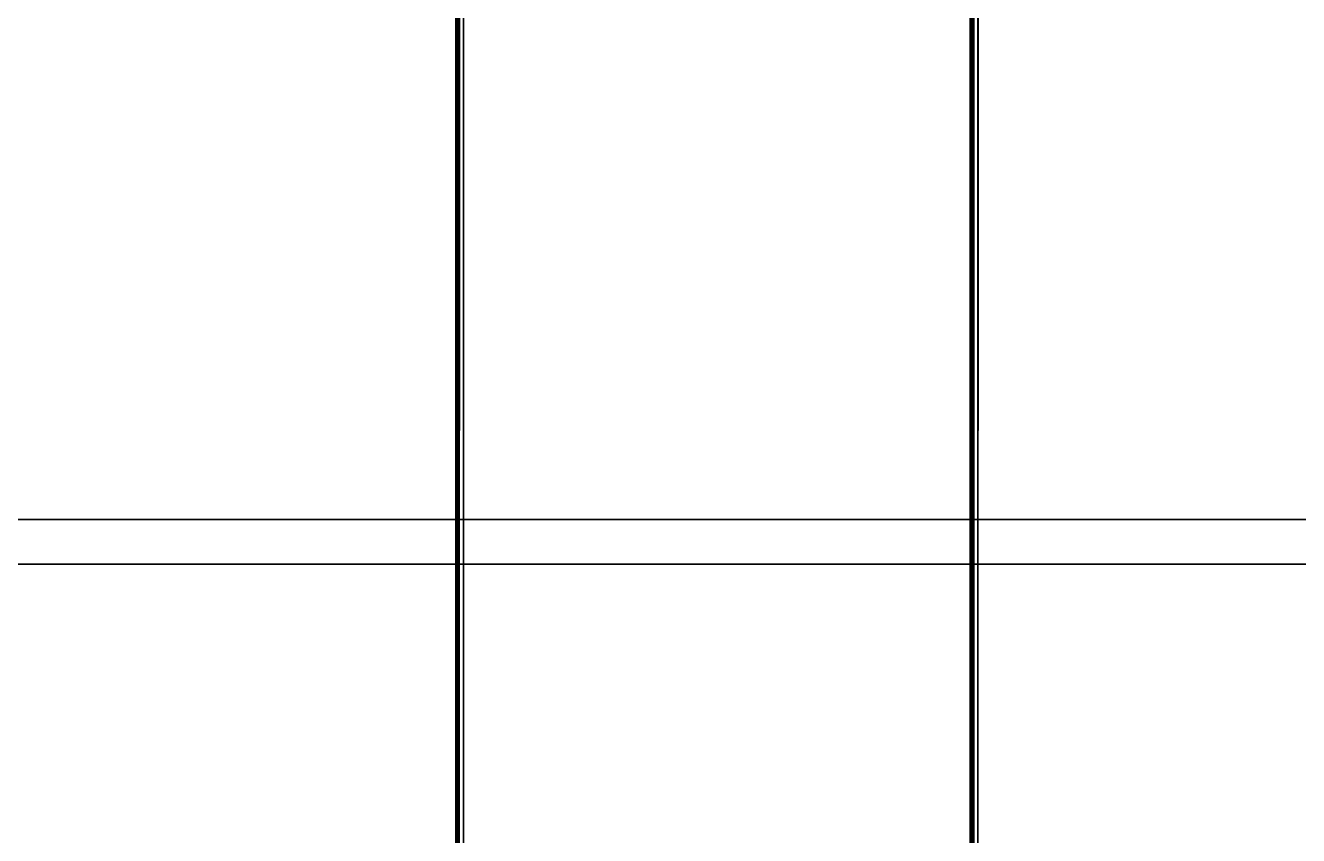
# Model space of a CAD drawing. Header units: inches. Extents: x -38100 to 38100, y 0 to 31750.
# Drawn here: x -35585.5449 to -35585.1237, y 0.2679 to 0.5358 of the extents above; entities that cross this region are included whole.
import ezdxf

# ---------------------------------------------------------------- set-up
doc = ezdxf.new("R2010")
doc.units = ezdxf.units.IN
doc.header["$LTSCALE"] = 65.185185
doc.header["$MEASUREMENT"] = 0
for name, color, linetype in [('1', 7, 'CONTINUOUS'), ('13', 7, 'CONTINUOUS'), ('36', 7, 'CONTINUOUS'), ('41', 7, 'CONTINUOUS'), ('5', 7, 'CONTINUOUS'), ('9', 7, 'CONTINUOUS')]:
    doc.layers.add(name, color=color, linetype=linetype)

msp = doc.modelspace()

# ---------------------------------------------------------------- linework, layer by layer
at = {"layer": '1', "color": 7, "linetype": 'CONTINUOUS', "true_color": 0xa89b88}
for points in [[(-35585.4, 3175, 33020), (-35585.22983, 3175, 33042.09961), (-35585.4, 0, 33020), (-35585.4, 3175, 33020)], [(-35585.4, 0, 33020), (-35585.22983, 3175, 33042.09961), (-35585.22983, 0, 33042.09961), (-35585.4, 0, 33020)], [(-35585.22983, 3175, 32997.90039), (-35585.4, 3175, 33020), (-35585.22983, 0, 32997.90039), (-35585.22983, 3175, 32997.90039)], [(-35585.22983, 0, 32997.90039), (-35585.4, 3175, 33020), (-35585.4, 0, 33020), (-35585.22983, 0, 32997.90039)], [(-35585.22983, 3175, 33042.09961), (-35584.71936, 3175, 33064.19399), (-35585.22983, 0, 33042.09961), (-35585.22983, 3175, 33042.09961)], [(-35585.22983, 0, 33042.09961), (-35584.71936, 3175, 33064.19399), (-35584.71936, 0, 33064.19399), (-35585.22983, 0, 33042.09961)], [(-35584.71936, 3175, 32975.80601), (-35585.22983, 3175, 32997.90039), (-35584.71936, 0, 32975.80601), (-35584.71936, 3175, 32975.80601)], [(-35584.71936, 0, 32975.80601), (-35585.22983, 3175, 32997.90039), (-35585.22983, 0, 32997.90039), (-35584.71936, 0, 32975.80601)]]:
    msp.add_3dface(points, dxfattribs=at)
at = {"layer": '13', "color": 7, "linetype": 'CONTINUOUS', "true_color": 0xa89b88}
for points in [[(-35585.2312, 0, 10182.09961), (-35585.40137, 0, 10160), (-35585.2312, 3175, 10182.09961), (-35585.2312, 0, 10182.09961)], [(-35585.40137, 0, 10160), (-35585.2312, 0, 10137.90039), (-35585.40137, 3175, 10160), (-35585.40137, 0, 10160)], [(-35585.2312, 3175, 10182.09961), (-35585.40137, 0, 10160), (-35585.40137, 3175, 10160), (-35585.2312, 3175, 10182.09961)], [(-35585.40137, 3175, 10160), (-35585.2312, 0, 10137.90039), (-35585.2312, 3175, 10137.90039), (-35585.40137, 3175, 10160)], [(-35584.72073, 0, 10204.19399), (-35585.2312, 0, 10182.09961), (-35584.72073, 3175, 10204.19399), (-35584.72073, 0, 10204.19399)], [(-35584.72073, 3175, 10204.19399), (-35585.2312, 0, 10182.09961), (-35585.2312, 3175, 10182.09961), (-35584.72073, 3175, 10204.19399)], [(-35585.2312, 0, 10137.90039), (-35584.72073, 0, 10115.80601), (-35585.2312, 3175, 10137.90039), (-35585.2312, 0, 10137.90039)], [(-35585.2312, 3175, 10137.90039), (-35584.72073, 0, 10115.80601), (-35584.72073, 3175, 10115.80601), (-35585.2312, 3175, 10137.90039)]]:
    msp.add_3dface(points, dxfattribs=at)
at = {"layer": '36', "color": 7, "linetype": 'CONTINUOUS', "true_color": 0xa89b88}
for points in [[(-38100, 6350, -45720), (38100, 6350, -45720), (-38100, 0, -45720), (-38100, 6350, -45720)], [(38100, 6350, -45720), (38100, 0, -45720), (-38100, 0, -45720), (38100, 6350, -45720)]]:
    msp.add_3dface(points, dxfattribs=at)
at = {"layer": '41', "color": 7, "linetype": 'CONTINUOUS', "true_color": 0xa89b88}
for points in [[(38100, 0.35765, 39437.39439), (38100, 0.8047, 39471.08921), (-38100, 0.35765, 39437.39439), (38100, 0.35765, 39437.39439)], [(-38100, 0.35765, 39437.39439), (38100, 0.8047, 39471.08921), (-38100, 0.8047, 39471.08921), (-38100, 0.35765, 39437.39439)], [(38100, 0.08941, 39403.69767), (38100, 0.35765, 39437.39439), (-38100, 0.08941, 39403.69767), (38100, 0.08941, 39403.69767)], [(-38100, 0.08941, 39403.69767), (38100, 0.35765, 39437.39439), (-38100, 0.35765, 39437.39439), (-38100, 0.08941, 39403.69767)]]:
    msp.add_3dface(points, dxfattribs=at)
at = {"layer": '5', "color": 7, "linetype": 'CONTINUOUS', "true_color": 0xa89b88}
for points in [[(-35585.23234, 3175, -39138.09961), (-35585.40251, 3175, -39116), (-35585.23234, 0, -39138.09961), (-35585.23234, 3175, -39138.09961)], [(-35585.40251, 3175, -39116), (-35585.23234, 3175, -39093.90039), (-35585.40251, 0, -39116), (-35585.40251, 3175, -39116)], [(-35585.23234, 0, -39138.09961), (-35585.40251, 3175, -39116), (-35585.40251, 0, -39116), (-35585.23234, 0, -39138.09961)], [(-35585.40251, 0, -39116), (-35585.23234, 3175, -39093.90039), (-35585.23234, 0, -39093.90039), (-35585.40251, 0, -39116)], [(-35584.72187, 3175, -39160.19399), (-35585.23234, 3175, -39138.09961), (-35584.72187, 0, -39160.19399), (-35584.72187, 3175, -39160.19399)], [(-35584.72187, 0, -39160.19399), (-35585.23234, 3175, -39138.09961), (-35585.23234, 0, -39138.09961), (-35584.72187, 0, -39160.19399)], [(-35585.23234, 3175, -39093.90039), (-35584.72187, 3175, -39071.80601), (-35585.23234, 0, -39093.90039), (-35585.23234, 3175, -39093.90039)], [(-35585.23234, 0, -39093.90039), (-35584.72187, 3175, -39071.80601), (-35584.72187, 0, -39071.80601), (-35585.23234, 0, -39093.90039)]]:
    msp.add_3dface(points, dxfattribs=at)
at = {"layer": '9', "color": 7, "linetype": 'CONTINUOUS', "true_color": 0xa89b88}
for points in [[(-35585.23178, 0, -14455.90039), (-35585.40195, 0, -14478), (-35585.23178, 3175, -14455.90039), (-35585.23178, 0, -14455.90039)], [(-35585.40195, 0, -14478), (-35585.23178, 0, -14500.09961), (-35585.40195, 3175, -14478), (-35585.40195, 0, -14478)], [(-35585.23178, 3175, -14455.90039), (-35585.40195, 0, -14478), (-35585.40195, 3175, -14478), (-35585.23178, 3175, -14455.90039)], [(-35585.40195, 3175, -14478), (-35585.23178, 0, -14500.09961), (-35585.23178, 3175, -14500.09961), (-35585.40195, 3175, -14478)], [(-35584.72131, 0, -14433.80601), (-35585.23178, 0, -14455.90039), (-35584.72131, 3175, -14433.80601), (-35584.72131, 0, -14433.80601)], [(-35584.72131, 3175, -14433.80601), (-35585.23178, 0, -14455.90039), (-35585.23178, 3175, -14455.90039), (-35584.72131, 3175, -14433.80601)], [(-35585.23178, 0, -14500.09961), (-35584.72131, 0, -14522.19399), (-35585.23178, 3175, -14500.09961), (-35585.23178, 0, -14500.09961)], [(-35585.23178, 3175, -14500.09961), (-35584.72131, 0, -14522.19399), (-35584.72131, 3175, -14522.19399), (-35585.23178, 3175, -14500.09961)]]:
    msp.add_3dface(points, dxfattribs=at)

doc.saveas('drawing.dxf')
